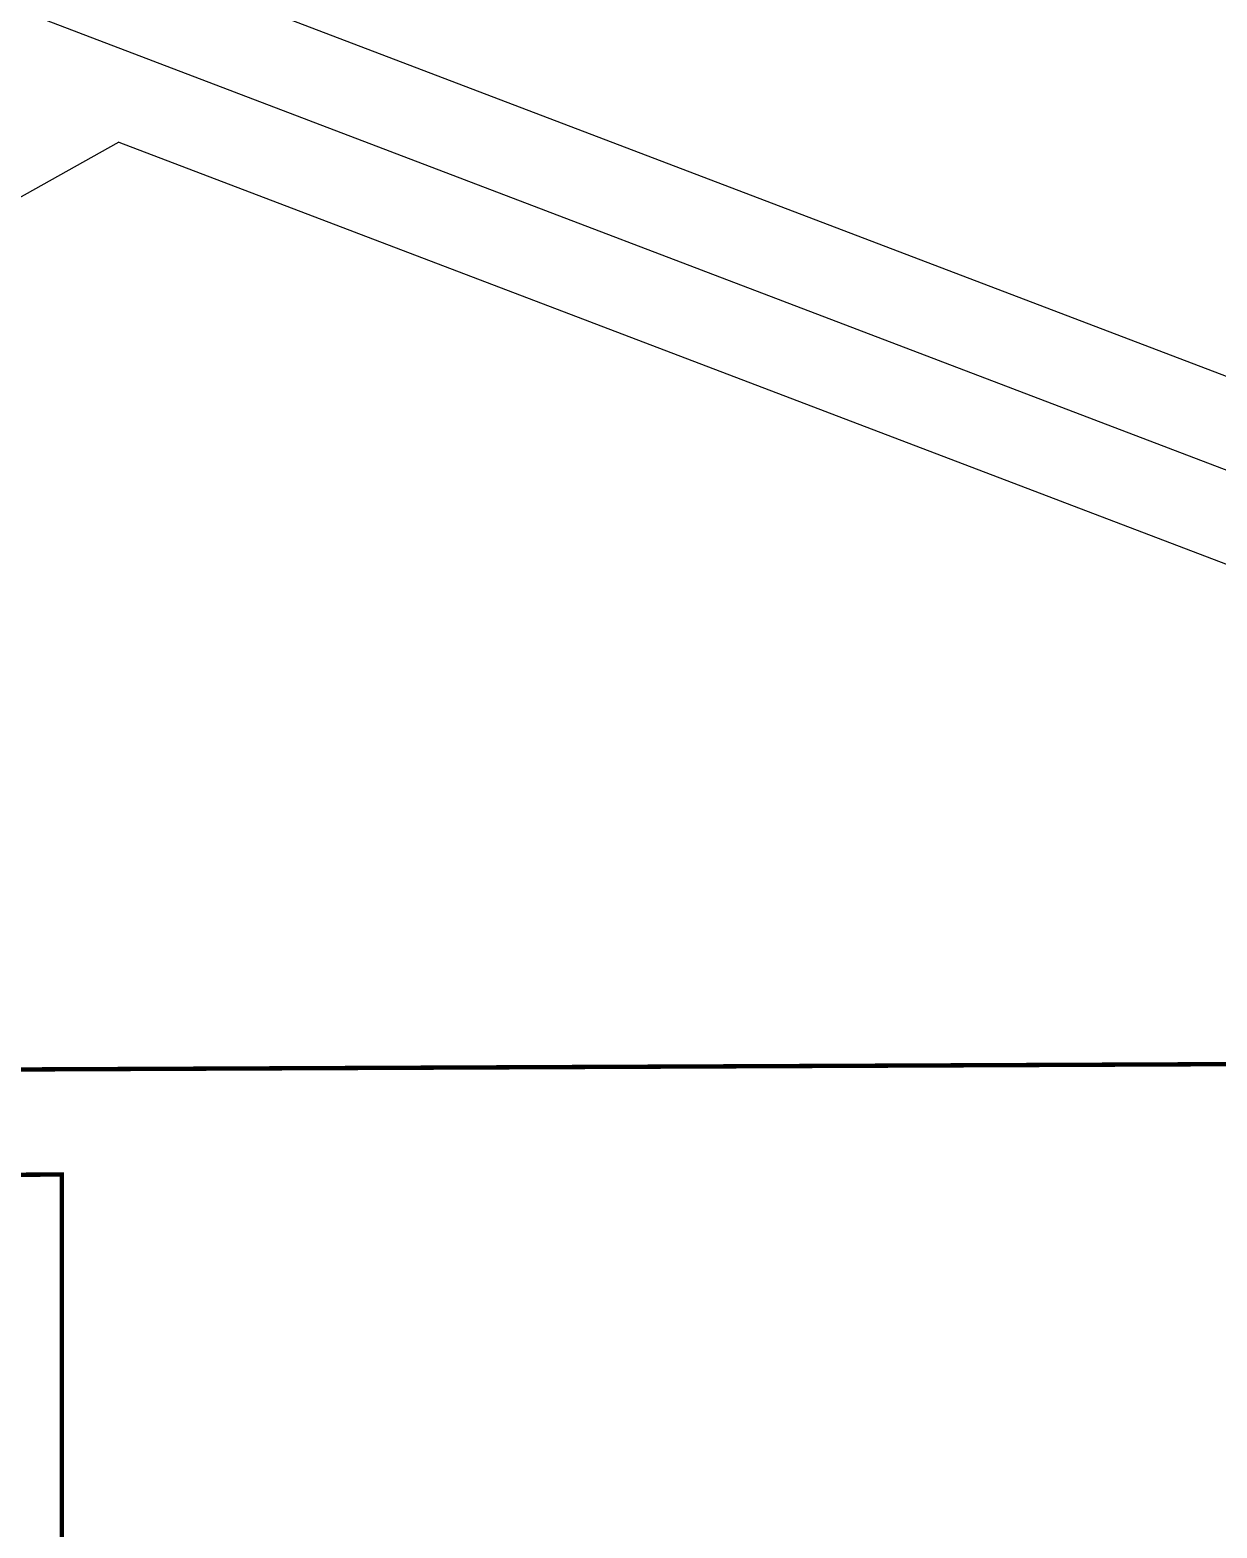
# Model space of a CAD drawing. Extents: x 529262 to 576451, y 2694391 to 2717535.
# Drawn here: x 563220.2 to 563355.5, y 2711023 to 2711193.6 of the extents above; entities that cross this region are included whole.
import ezdxf
from ezdxf.xclip import XClip

# ---------------------------------------------------------------- set-up
doc = ezdxf.new("R2010")
doc.units = 0
doc.header["$XCLIPFRAME"] = 0
for name, color, linetype in [('PP-COM', 7, 'Continuous'), ('RD-中线', 40, 'Continuous'), ('RD-红线', 7, 'Continuous')]:
    doc.layers.add(name, color=color, linetype=linetype)

# ---------------------------------------------------------------- blocks, each defined once
blk = doc.blocks.new('A$C19FD0107')
at = {"layer": 'RD-中线', "color": 8, "linetype": 'Continuous'}
blk.add_lwpolyline([(-7352.15, 16632.63), (-7374.57, 16646.83, 0.049953), (-7410.2, 16664.71, -0.000863), (-7442.34, 16677.06), (-7791.92, 16810.22, -0.001693), (-7793.18, 16810.71), (-7866.66, 16839.5, 0.022456), (-7892.22, 16848), (-7965.26, 16868.67), (-8377.08, 16963.76), (-8633.98, 17026.81, -0.011003), (-8646.75, 17030.13), (-8912.07, 17105.34, 0.012006), (-8915.79, 17106.3), (-9122.21, 17154.24)], format="xyb", dxfattribs=at)
at = {"layer": 'RD-红线', "color": 8}
for points in [[(-8989.82, 17133.76), (-8913.52, 17116.04, -0.012006), (-8909.34, 17114.96), (-8644.03, 17039.75, 0.01104), (-8631.63, 17036.54), (-8374.76, 16973.49), (-7962.78, 16878.36), (-7889.49, 16857.62, -0.022488), (-7863.05, 16848.83), (-7789.53, 16820.02, 0.001675), (-7788.34, 16819.56), (-7438.75, 16686.39, 0.000863), (-7406.63, 16674.05, -0.049953), (-7369.21, 16655.28), (-7343, 16638.67)], [(-7767.64, 16790.27), (-7445.92, 16667.72, 0.000862), (-7413.77, 16655.37, -0.049953), (-7379.92, 16638.39), (-7364.72, 16628.76)]]:
    blk.add_lwpolyline(points, format="xyb", dxfattribs=at)
at = {"layer": 'RD-红线', "color": 8, "linetype": 'Continuous'}
blk.add_lwpolyline([(-7767.64, 16790.27), (-7791.74, 16776.77, 0.467566)], format="xyb", dxfattribs=at)

msp = doc.modelspace()

# ---------------------------------------------------------------- linework, layer by layer
at = {"const_width": 0.5}
for points in [[(563084.122, 2711138.263), (562931.285, 2711138.054), (562931.608, 2710566.673), (563463.398, 2710566.758), (563463.263, 2710638.911), (563709.007, 2710638.866), (563708.877, 2711077.419), (563083.998, 2711074.669), (563084.122, 2711138.263)], [(562598.829, 2711123.986), (562446.582, 2711123.874), (562446.587, 2710552.781), (562978.372, 2710552.956), (562978.226, 2710625.113), (563223.964, 2710625.037), (563223.849, 2711063.295), (562599.05, 2711060.81), (562598.829, 2711123.986)]]:
    msp.add_lwpolyline(points, dxfattribs=at)

# ---------------------------------------------------------------- block references
at = {"layer": 'PP-COM'}
ref = msp.add_blockref('A$C19FD0107', (570997.993, 2694390.603), dxfattribs=at)
XClip(ref).set_block_clipping_path([(-9366.4383134884, 14428.6043910822), (-3328.4480743363, 17452.7484863754)])

doc.saveas('drawing.dxf')
